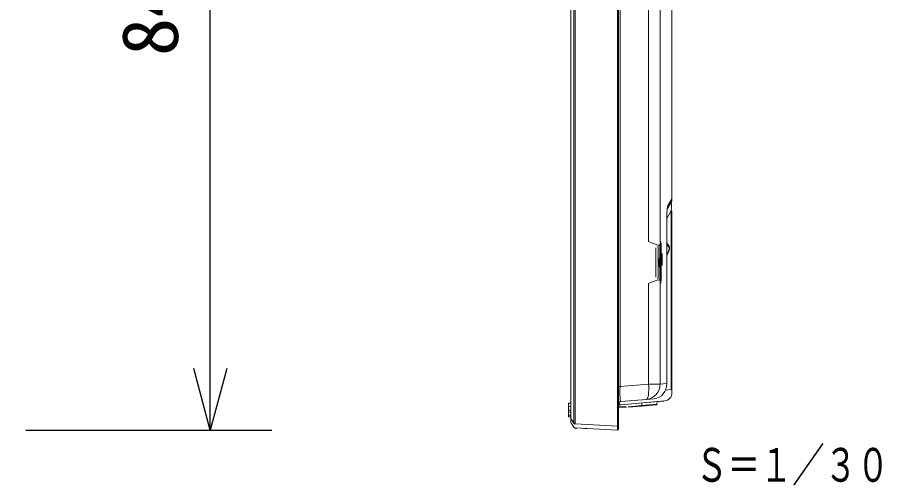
# Model space of a CAD drawing. Units: millimetres, scale not verified. Extents: x -63 to 62, y -56 to 57.
# Drawn here: x 14.78 to 42.91, y 1.57 to 16.81 of the extents above; entities that cross this region are included whole.
import ezdxf
from ezdxf.enums import TextEntityAlignment as Align

# ---------------------------------------------------------------- set-up
doc = ezdxf.new("R2010")
doc.units = ezdxf.units.MM
doc.header["$LTSCALE"] = 0.125
doc.header["$PDMODE"] = 32
doc.header["$PDSIZE"] = 0.0625
for name, color, linetype, lineweight in [('0-0_0', 7, 'Continuous', 25), ('0-5_GAIKEI', 1, 'Continuous', 18), ('0-6_SUNPO', 7, 'Continuous', 25)]:
    doc.layers.add(name, color=color, linetype=linetype, lineweight=lineweight)
doc.layers.add('0-3_TOUROKU', color=7, linetype='Continuous')
doc.layers.add('0-4_DEFPOINTS', color=7, linetype='Continuous')
doc.styles.add('ＭＳ ゴシック', font='')
doc.styles.get('ＭＳ ゴシック').set_extended_font_data('MS Gothic')

# ---------------------------------------------------------------- blocks, each defined once
blk = doc.blocks.new('_OPEN30')
at = {"layer": '0-0_0'}
blk.add_line((0, 0), (-1, 0), dxfattribs=at)
blk.add_lwpolyline([(-1, 0.26795), (0, 0), (-1, -0.26795)], dxfattribs=at)
blk = doc.blocks.new('D6')
at = {"layer": '0-4_DEFPOINTS'}
for p in [(14.521, 35.5211), (22.521, 35.5211), (14.521, 7.4261)]:
    blk.add_point(p, dxfattribs=at)
at = {"layer": '0-6_SUNPO'}
for p, q in [((16.521, 35.5211), (24.521, 35.5211)), ((22.521, 9.4261), (22.521, 33.5211)), ((16.521, 7.4261), (24.521, 7.4261))]:
    blk.add_line(p, q, dxfattribs=at)
at = {"layer": '0-6_SUNPO', "xscale": 2, "yscale": 2}
for p, rotation in [((22.521, 35.5211), 90), ((22.521, 7.4261), 270)]:
    blk.add_blockref('_OPEN30', p, dxfattribs=dict(at, rotation=rotation))
at = {"layer": '0-6_SUNPO', "style": 'ＭＳ ゴシック'}
blk.add_text('843', height=1.833, rotation=90, dxfattribs=at).set_placement((22.021, 19.5986), align=Align.BOTTOM_LEFT)

msp = doc.modelspace()

# ---------------------------------------------------------------- linework, layer by layer
at = {"layer": '0-5_GAIKEI'}
for p, q in [((32.9316, 31.2465), (32.9316, 3.6067)), ((34.3159, 31.3433), (34.3159, 3.5099)), ((32.7945, 31.0936), (32.7945, 3.7596)), ((35.3217, 24.9396), (35.3217, 9.5136)), ((35.7043, 9.5041), (35.7043, 24.9491)), ((35.9419, 10.593), (36.0479, 10.7766)), ((36.0479, 10.7766), (36.0502, 10.7805)), ((36.0859, 10.9138), (36.0811, 10.9099)), ((35.9189, 10.2662), (36.061, 10.5123)), ((35.9163, 10.2596), (35.9163, 9.3836)), ((35.9189, 10.2596), (35.9163, 10.2596)), ((35.9189, 9.3836), (35.9189, 10.2596)), ((35.5617, 9.3093), (35.5617, 8.3573)), ((35.6382, 8.3456), (35.6382, 9.3209)), ((35.6529, 9.4043), (35.6529, 9.3917)), ((35.6529, 9.4043), (35.6563, 9.4043)), ((35.6563, 9.3917), (35.6529, 9.3917)), ((35.6999, 9.4875), (35.7141, 9.4875)), ((35.7185, 9.5041), (35.7043, 9.5041)), ((35.7324, 9.4043), (35.7257, 9.4043)), ((35.7324, 8.2622), (35.7324, 9.4043)), ((35.9189, 9.3836), (35.9163, 9.3836)), ((35.9691, 9.4022), (35.9189, 9.4621)), ((35.9189, 9.4607), (35.9684, 9.4016)), ((35.9557, 9.3909), (35.9189, 9.4348)), ((35.9684, 9.4016), (35.9557, 9.3909)), ((35.9684, 9.4016), (35.9691, 9.4022)), ((36.0859, 9.4595), (36.0859, 8.5619)), ((35.7366, 8.7666), (35.7366, 9.0999)), ((35.7366, 9.0339), (35.7481, 9.054)), ((35.7389, 9.1166), (35.7607, 9.1166)), ((35.7481, 9.0999), (35.763, 9.0999)), ((35.7481, 9.0999), (35.7481, 8.7666)), ((35.763, 9.0999), (35.763, 8.7666)), ((35.9159, 9.1446), (35.9185, 9.1446)), ((35.9185, 9.0978), (35.9783, 9.2357)), ((35.9935, 9.2291), (35.9185, 9.056)), ((35.9185, 9.0536), (35.9944, 9.2288)), ((35.9185, 4.8962), (35.9185, 9.1446)), ((35.9935, 9.2291), (35.9783, 9.2357)), ((35.9935, 9.2291), (35.9944, 9.2288)), ((35.6957, 8.9883), (35.6759, 8.9883)), ((35.7607, 8.7499), (35.7389, 8.7499)), ((35.7481, 8.7666), (35.763, 8.7666)), ((35.6759, 8.6783), (35.6957, 8.6783)), ((35.6529, 8.2748), (35.6529, 8.2622)), ((35.6529, 8.2748), (35.6563, 8.2748)), ((35.6529, 8.2622), (35.6563, 8.2622)), ((35.6563, 8.2622), (35.6563, 8.2748)), ((35.6921, 8.2622), (35.7257, 8.2622)), ((35.7141, 8.179), (35.6999, 8.179)), ((35.7043, 4.8777), (35.7043, 8.1624)), ((35.7043, 8.1624), (35.7185, 8.1624)), ((35.7324, 8.2622), (35.7257, 8.2622)), ((35.3217, 8.1529), (35.3217, 4.8777)), ((36.0859, 4.7203), (36.0859, 6.0858)), ((35.3217, 4.8777), (34.3951, 4.7966)), ((35.3217, 4.8777), (35.7043, 4.8777)), ((35.9159, 4.8962), (35.9185, 4.8962)), ((36.0859, 4.6968), (36.061, 4.6968)), ((36.0859, 4.6968), (36.0859, 4.7203)), ((36.0859, 4.6968), (36.0859, 4.6415)), ((32.7226, 4.255), (32.7893, 4.255)), ((32.7226, 4.255), (32.7226, 4.1501)), ((34.3677, 4.2298), (34.3677, 4.2745)), ((34.4181, 4.3066), (35.2528, 4.3796)), ((34.9633, 4.3543), (34.8759, 4.3466)), ((34.9633, 4.3543), (35.5096, 4.4021)), ((35.1043, 4.1791), (35.1043, 4.2666)), ((35.1043, 4.1791), (35.598, 4.2209)), ((35.2528, 4.3796), (35.5096, 4.4021)), ((35.598, 4.2209), (35.6025, 4.3069)), ((32.7226, 4.029), (32.7226, 4.1501)), ((32.7893, 4.1501), (32.7226, 4.1501)), ((32.7226, 4.029), (32.7893, 4.029)), ((32.7226, 4.029), (32.7226, 3.9579)), ((34.3493, 4.1374), (34.5985, 4.1374)), ((34.5984, 4.1216), (34.3493, 4.1216)), ((34.6551, 4.1399), (35.1043, 4.1791)), ((34.6551, 4.1399), (34.6565, 4.1241)), ((35.1057, 4.1634), (34.6565, 4.1241)), ((35.1043, 4.1791), (35.1056, 4.1634)), ((35.1057, 4.1634), (35.5828, 4.2052)), ((32.7226, 3.8632), (32.7893, 3.8632)), ((32.7226, 3.8632), (32.7893, 3.8632)), ((32.7226, 3.8632), (32.7226, 3.8632)), ((32.7226, 3.8112), (32.7226, 3.8112)), ((32.7226, 3.8109), (32.7226, 3.8112)), ((32.7893, 3.8109), (32.7226, 3.8109)), ((32.7893, 3.7596), (32.7945, 3.7596)), ((32.7945, 3.7596), (32.8921, 3.6067)), ((32.8921, 3.6067), (32.9316, 3.6067)), ((32.9316, 3.4491), (32.9327, 3.4491)), ((32.9327, 3.5822), (34.3159, 3.5097)), ((32.9593, 3.431), (32.9526, 3.4313)), ((34.3159, 3.5099), (34.3493, 3.5099)), ((34.3159, 3.3766), (34.3159, 3.5099)), ((34.3159, 3.3766), (34.3159, 3.3766))]:
    msp.add_line(p, q, dxfattribs=at)
at = {"layer": '0-5_GAIKEI', "color": 7}
for p, q in [((34.3493, 31.3433), (34.3493, 3.5099)), ((32.7893, 3.7596), (32.7893, 31.0936)), ((36.0859, 10.9138), (36.0859, 25.4774)), ((36.0859, 10.5123), (36.061, 10.5123)), ((36.0859, 4.6968), (36.0859, 10.5123)), ((36.0859, 4.5968), (36.0859, 4.6968)), ((36.0859, 4.5968), (36.0859, 4.6415)), ((34.4181, 4.2066), (35.8425, 4.3312)), ((35.7957, 4.3238), (35.2666, 4.2775)), ((35.7957, 4.3238), (35.2666, 4.2775)), ((32.7893, 3.7596), (32.7893, 3.643)), ((32.8921, 3.4722), (32.7945, 3.625)), ((34.3159, 3.3766), (32.9327, 3.4491)), ((34.3493, 3.5099), (34.3493, 3.4099))]:
    msp.add_line(p, q, dxfattribs=at)
at = {"layer": '0-5_GAIKEI'}
for points in [[(32.8921, 3.6067), (32.8921, 31.2465), (32.7945, 31.0936)], [(34.3493, 4.7966), (34.3951, 4.7966), (34.3951, 26.2251)], [(35.8683, 26.2715), (36.0811, 25.4774), (36.0811, 10.9099), (35.9751, 10.7263)], [(36.061, 10.5123), (36.061, 4.6968), (35.875, 4.6806)], [(35.6563, 9.3917), (35.6563, 9.4043), (35.6921, 9.4043), (35.6921, 8.9883)], [(35.6921, 9.4043), (35.7257, 9.4043), (35.7257, 8.2622)], [(35.9159, 9.1446), (35.9159, 4.8962), (35.7043, 4.8777)], [(35.6921, 8.6783), (35.6921, 8.2622), (35.6563, 8.2622)], [(32.7226, 3.8632), (32.7226, 3.9579), (32.7893, 3.9579)], [(32.7893, 3.8112), (32.7226, 3.8112), (32.7226, 3.8632)], [(33.3192, 3.4288), (33.2359, 3.4295), (33.2359, 3.4332)]]:
    msp.add_lwpolyline(points, dxfattribs=at)
for centre, radius, start, end in [((36.7834, 10.2596), 0.9333, 150, 151.28401), ((38.9311, 10.2599), 3.0122, 178.58528, 180.00476), ((-881.1432, 10.7655), 917.0605, 359.89873, 359.91366), ((1076.8209, 7.5619), 1040.9036, 179.89973, 179.91288), ((35.8415, 9.295), 0.1491, 336.56505, 40), ((35.8415, 9.295), 0.1658, 336.56505, 40), ((35.8415, 9.295), 0.1667, 336.56505, 40), ((34.5681, 9.3836), 1.3333, 331.62603, 332.24469), ((34.4326, 4.1405), 0.1667, 95, 120), ((35.5813, 4.2218), 0.0167, 274.99999, 356.95841), ((34.3668, 4.0883), 0.0333, 90, 121.81923), ((34.4326, 4.0405), 0.1667, 95, 120), ((34.3667, 4.0258), 0.0957, 89.89848, 100.46811), ((32.9535, 3.448), 0.0167, 177, 267), ((32.9601, 3.4476), 0.0167, 267, 357)]:
    msp.add_arc(centre, radius, start, end, dxfattribs=at)
at = {"layer": '0-5_GAIKEI', "color": 7}
for centre, radius, start, end in [((35.8193, 10.9138), 0.2667, 330, 0), ((35.8193, 4.5968), 0.2667, 275, 0), ((35.787, 4.4234), 0.1, 275.00298, 289.70091), ((35.787, 4.4234), 0.1, 275.00298, 289.70091), ((32.8226, 3.643), 0.0333, 180, 212.55087), ((32.9343, 3.4991), 0.05, 212.55087, 267), ((34.3159, 3.4099), 0.0333, 270, 0)]:
    msp.add_arc(centre, radius, start, end, dxfattribs=at)
at = {"layer": '0-5_GAIKEI'}
for centre, major_axis, ratio, start_param, end_param in [((36.1544, 9.1702), (-0.1625, 1.5634), 0.111652, 0.1966614, 0.713056), ((35.711, 10.7263), (-0.2309, 0.1333), 0.962693, 3.1415927, 3.6818092), ((35.7007, 10.7081), (-0.2339, 0.1281), 0.959783, 3.2191737, 3.660267), ((35.6968, 10.6999), (-0.2449, 0.1056), 0.942425, 3.163573, 3.5708153), ((35.9807, 10.2596), (0, -0.4627), 0.139173, 3.3903668, 3.4537074), ((35.9807, 10.2596), (0, -0.4627), 0.139173, 4.535899, 4.712389), ((35.6532, 10.3409), (-0.2666, 0.0066), 0.173866, 3.1416106, 3.283393), ((35.2092, 9.5883), (-0.4999, 0.2071), 0.049568, 1.818219, 2.6828036), ((35.6006, 9.3208), (0.0062, 0.0328), 0.918512, 4.8833811, 6.0548939), ((35.6052, 9.3209), (-0.0174, 0.0285), 0.986715, 4.1703511, 5.2719065), ((35.8571, 9.4043), (0, 0.1667), 0.990268, 1.0484815, 1.5707963), ((35.6713, 9.5041), (0, -0.0333), 0.990268, 1.0484815, 1.5707963), ((35.6855, 9.5041), (0, -0.0333), 0.990268, 1.0484815, 1.5707963), ((35.7141, 9.4043), (0, 0.0831), 0.139173, 4.712389, 6.2831853), ((35.7185, 9.4043), (0, -0.0998), 0.139173, 1.5707963, 3.1415927), ((36.3406, 8.7169), (-0.5903, 0.3408), 0.731317, 0.0087861, 0.0594002), ((35.7389, 9.0999), (0, 0.0167), 0.139173, 6.2831853, 7.8539816), ((35.7458, 9.0999), (0, 0.0167), 0.139173, 4.712389, 6.2831853), ((35.7607, 9.0999), (0, 0.0167), 0.139173, 4.712389, 6.2831853), ((35.6726, 8.8333), (0, 0.1517), 0.139173, 0.7114082, 2.4392039), ((35.6759, 8.8333), (0, 0.155), 0.139173, 6.2831853, 9.424778), ((35.6957, 8.8333), (0, 0.155), 0.139173, 6.2831853, 9.4250192), ((35.699, 8.8333), (0, 0.1517), 0.139173, 0.5162406, 2.6342386), ((35.699, 8.8333), (0, 0.1517), 0.139173, 6.2831853, 6.7994259), ((35.699, 8.8333), (0, 0.1517), 0.139173, 2.6342386, 3.8944849), ((35.699, 8.8333), (0, 0.06), 0.139173, 6.2831853, 9.424778), ((35.699, 8.8333), (0, 0.1517), 0.139173, 5.6200703, 6.2831853), ((35.699, 8.8333), (0, 0.06), 0.139173, 3.1415927, 6.2831853), ((35.699, 8.8333), (0, 0.1517), 0.139173, 3.8944849, 5.6200703), ((35.7389, 8.7666), (0, 0.0167), 0.139173, 1.5707963, 3.1415927), ((35.7458, 8.7666), (0, 0.0167), 0.139173, 3.1415927, 4.712389), ((35.7607, 8.7666), (0, 0.0167), 0.139173, 3.1415927, 4.712389), ((35.2092, 8.0782), (0.4999, 0.2071), 0.049568, 0.4587891, 1.3233737), ((35.6006, 8.3457), (-0.0062, 0.0328), 0.918512, 3.3698841, 4.5413969), ((35.6052, 8.3456), (0.0174, 0.0285), 0.986715, 4.1528714, 5.2544268), ((35.8571, 8.2622), (0, -0.1667), 0.990268, 4.712389, 5.2347038), ((35.6713, 8.1624), (0, 0.0333), 0.990268, 4.712389, 5.2347038), ((35.7141, 8.2622), (0, 0.0831), 0.139173, 3.1415927, 4.712389), ((35.6855, 8.1624), (0, 0.0333), 0.990268, 4.712389, 5.2347038), ((35.7185, 8.2622), (0, -0.0998), 0.139173, 6.2831853, 7.8539816), ((34.4326, 4.8097), (0.0148, 0.5032), 0.073704, 1.5990485, 3.1502378), ((35.2092, 4.8777), (-0.0436, 0.4981), 0.224138, 3.1415927, 4.6927819), ((35.2092, 4.8777), (-0.0436, 0.4981), 0.990195, 3.1415927, 4.6259739), ((35.4707, 4.9006), (-0.0209, 0.4997), 0.889863, 3.1820608, 4.666442), ((34.4326, 4.1302), (0.1667, 0), 0.94024, 1.9707781, 2.0943951), ((34.4326, 4.0855), (0.1667, 0), 0.94024, 1.9707781, 2.0943951), ((34.4326, 4.0401), (-0.0124, 0.2666), 0.44051, 0.0179359, 0.4765464), ((34.4326, 4.4755), (0.0233, 0.269), 0.430362, 2.7583594, 3.2169699), ((34.5984, 4.1383), (0, -0.0167), 0.004585, 0, 1.518437), ((32.8226, 4.0457), (0.0276, 0.421), 0.030171, 2.3199636, 3.1005455), ((33.1797, 3.4862), (-0.203, 0.2895), 0.706314, 0.7289219, 0.8205693), ((33.1797, 3.4862), (0.2882, 0.0125), 0.096846, 3.1059537, 3.1976012), ((32.9353, 3.5822), (0.0498, 0.0041), 0.004322, 1.6229777, 2.6339983), ((33.1771, 3.4862), (-0.1821, 0.2648), 0.621779, 0.7351399, 0.8267873), ((34.3194, 3.5099), (0.0035, 0.1333), 0.02615, 1.5728506, 3.1409079), ((31.7718, 3.5099), (2.5442, 0), 0.052408, 6.2818158, 6.2831853)]:
    msp.add_ellipse(centre, major_axis=major_axis, ratio=ratio, start_param=start_param, end_param=end_param, dxfattribs=at)
at = {"layer": '0-5_GAIKEI', "color": 7}
for centre, major_axis, ratio, start_param, end_param in [((35.817, 10.9099), (-0.2309, 0.1333), 0.962693, 3.1415927, 3.6818092), ((35.8193, 9.0472), (0.2397, 1.7415), 0.04207, 5.7178219, 6.3861068), ((35.7942, 4.3404), (0.0015, -0.0166), 0.004568, 5.6444606, 6.2831853), ((35.7942, 4.3404), (0.0015, -0.0166), 0.004568, 5.6444606, 6.2831853), ((32.9353, 3.499), (-0.0026, -0.0499), 0.996584, 5.2721647, 6.2831853)]:
    msp.add_ellipse(centre, major_axis=major_axis, ratio=ratio, start_param=start_param, end_param=end_param, dxfattribs=at)

# ---------------------------------------------------------------- block references
at = {"layer": '0-6_SUNPO'}
msp.add_blockref('D6', (-1.4612, -4.047), dxfattribs=at)

# ---------------------------------------------------------------- texts
at = {"layer": '0-3_TOUROKU', "style": 'ＭＳ ゴシック', "width": 0.7}
msp.add_text('Ｓ＝１／３０', height=1.1, dxfattribs=at).set_placement((36.8495, 1.3686), align=Align.BOTTOM_LEFT)

doc.saveas('drawing.dxf')
